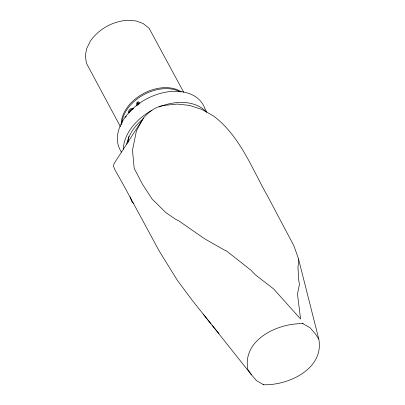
<?xml version="1.0" encoding="UTF-8"?>
<svg xmlns="http://www.w3.org/2000/svg" width="405" height="405" viewBox="0 0 405 405"><rect width="100%" height="100%" fill="white"/><g stroke="black" fill="none" stroke-linecap="round" stroke-linejoin="round"><path stroke-width="0.61" d="M143.492 118.027L136.434 130.856L132.491 150.144L134.192 168.333L142.403 184.113L152.265 199.26L166.161 212.843L176.048 219.566L178.873 220.902L204.186 238.515L224.137 249.931L226.39 250.892L250.72 270.019L255.383 274.843L273.577 288.866L300.561 318.993L297.473 294.02L299.447 284.34L298.758 280.371L297.913 266.308L298.207 265.893L298.495 258.841L318.796 339.076C324.37 368.818 288.37 385.55 263.589 384.75L256.436 380.604L251.48 374.843L191.894 299.887L177.274 280.209L159.312 251.201L123.464 184.953L114.817 169.619L113.562 166.283L113.977 163.747L143.492 118.027C148.898 111.633 155.849 106.399 164.379 105.381L177.365 104.085L189.646 105.421L201.594 109.304L213.465 115.957C240.054 135.933 252.077 168.88 267.983 196.84L293.843 245.678L298.495 258.841M126.163 116.382L126.426 116.189M129.808 112.509L129.256 111.481L130.997 109.618A2.698 1.676 -69.9 0 1 132.217 109.451M137.938 102.308L138.378 102.181M318.796 339.076L315.11 333.588L310.154 327.832L303.001 323.686C278.22 322.886 242.215 339.613 247.794 369.355L251.48 374.843M132.678 108.388L133.66 108.687M125.747 116.129L125.13 117.379M129.256 111.481L129.838 111.694L131.574 109.831A2.698 1.676 -69.9 0 1 132.42 109.583M139.872 103.133C137.432 99.817 135.599 103.569 136.956 105.963M137.619 103.027L139.026 104.009L137.614 103.032L137.837 105.3M133.498 203.361L131.929 201.801L130.081 196.957M133.513 108.884C131.625 106.768 126.912 110.965 128.927 113.096M218.963 333.523L212.195 325.301M203.224 314.118L211.056 323.878M263.245 384.229L263.589 384.75M206.869 112.271L204.783 108.378A47.248 32.405 -28.2 0 0 146.98 98.704A47.248 32.405 -28.2 0 0 121.485 152.103M183.779 92.396L149.065 28.208L143.112 23.51L136.004 20.944L127.828 20.26C112.995 21.116 98.759 28.942 90.305 41.199L86.635 48.666L85.354 55.738L86.402 63.175L120.477 126.785M302.727 323.053L303.001 323.686M138.054 103.386L138.166 104.52M123.353 149.207A47.248 32.405 -28.2 0 1 151.931 110.352M159.165 106.935A47.248 32.405 -28.2 0 1 206.074 111.724M121.809 123.945A36.222 24.842 -28.2 0 1 143.623 94.775A36.222 24.842 -28.2 0 1 180.225 91.915M126.75 144.195A44.099 30.243 -28.2 0 1 142.545 119.374M128.036 142.398A39.371 27.003 -28.2 0 1 128.906 136.429M121.257 124.76A36.222 24.842 -28.2 0 1 143.117 93.747A36.222 24.842 -28.2 0 1 181.303 91.895"/></g></svg>
